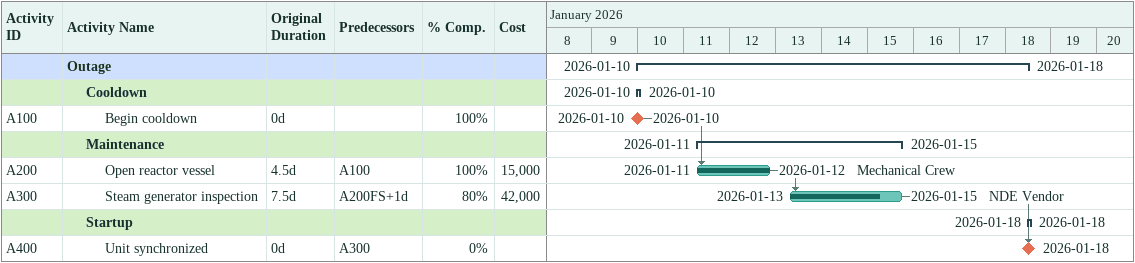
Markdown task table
| ID | Level | Task | Original duration | Start | Finish | Predecessors | Resources | % complete | Cost |
|---|---|---|---|---|---|---|---|---|---|
|  | 1 | **Outage** |  | 2026-01-10 | 2026-01-18 |  |  |  |  |
|  | 2 | **Cooldown** |  | 2026-01-10 | 2026-01-10 |  |  |  |  |
| A100 | 3 | Begin cooldown | 0d | 2026-01-10 | 2026-01-10 |  |  | 100 |  |
|  | 2 | **Maintenance** |  | 2026-01-11 | 2026-01-15 |  |  |  |  |
| A200 | 3 | Open reactor vessel | 4.5d | 2026-01-11 | 2026-01-12 | A100 | Mechanical Crew | 100 | 15000 |
| A300 | 3 | Steam generator inspection | 7.5d | 2026-01-13 | 2026-01-15 | A200FS+1d | NDE Vendor | 80 | 42000 |
|  | 2 | **Startup** |  | 2026-01-18 | 2026-01-18 |  |  |  |  |
| A400 | 3 | Unit synchronized | 0d | 2026-01-18 | 2026-01-18 | A300 |  | 0 |  |
